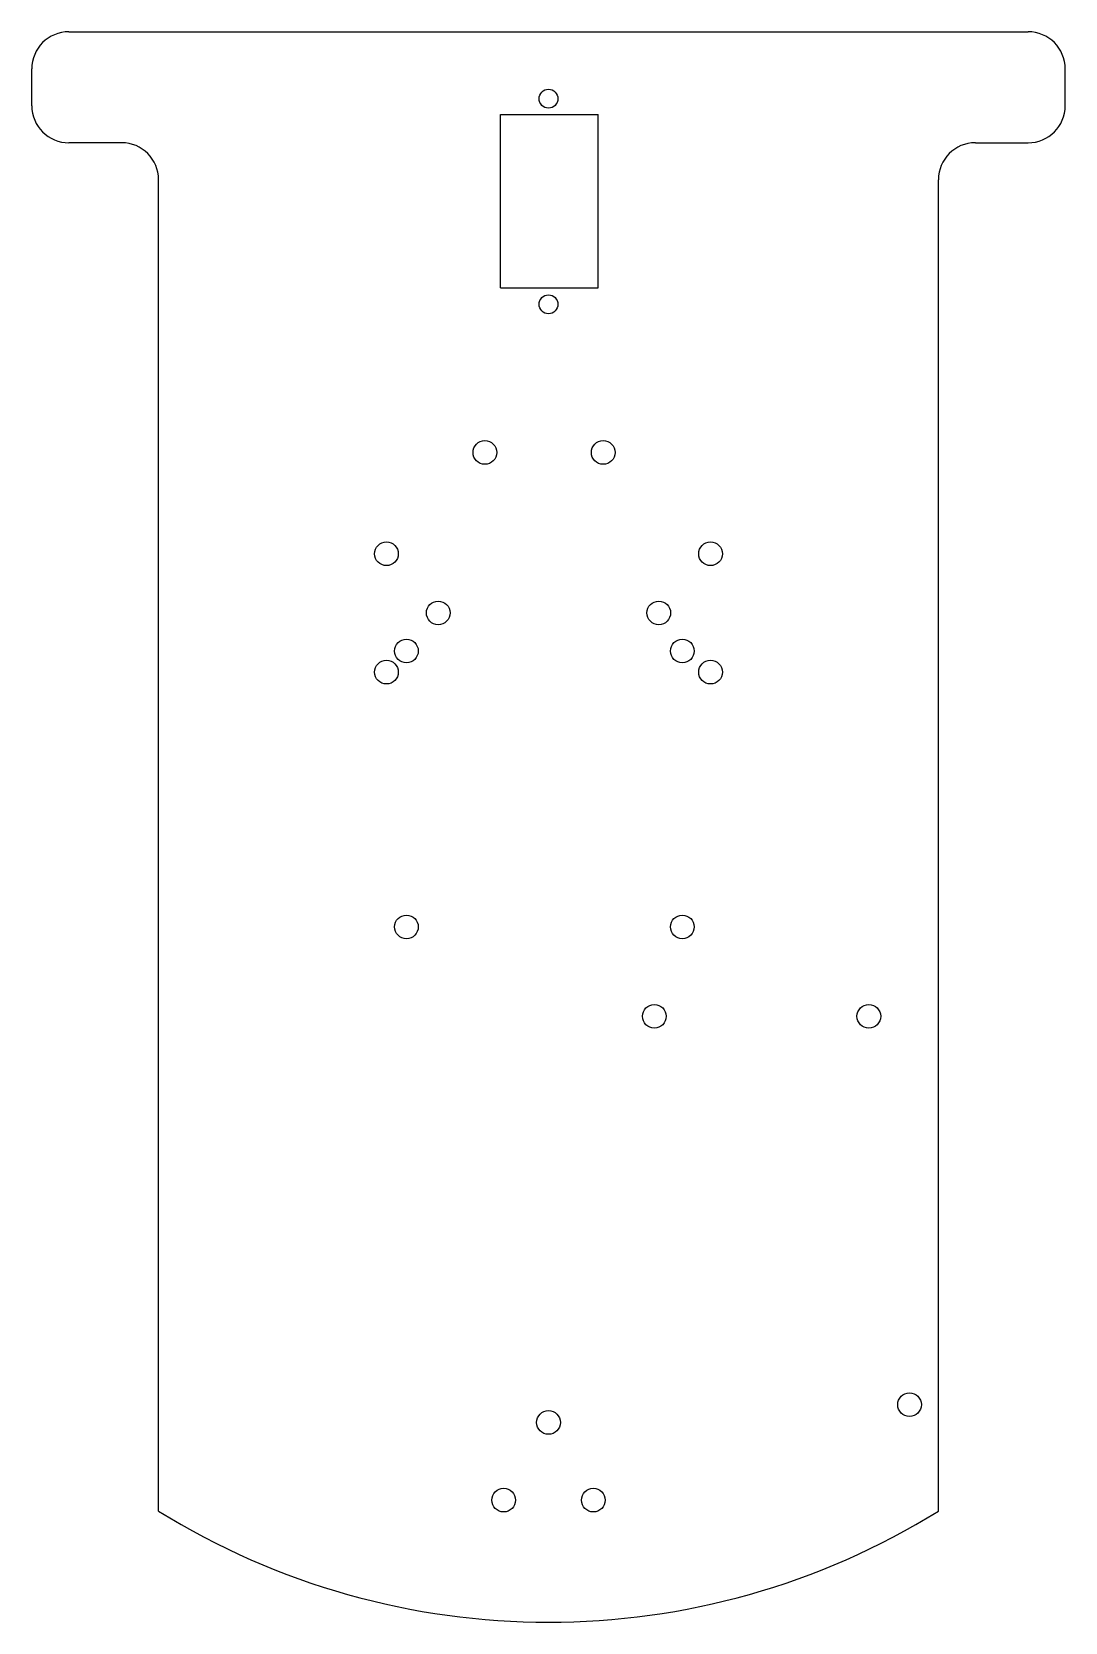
# Model space of a CAD drawing. Extents: x -2.75 to 2.75, y -3.48 to 4.98.
import ezdxf

# ---------------------------------------------------------------- set-up
doc = ezdxf.new("R2010")
doc.units = 0
doc.header["$MEASUREMENT"] = 0
doc.layers.add('VISIBLE', color=7, linetype='CONTINUOUS')

msp = doc.modelspace()

# ---------------------------------------------------------------- linework, layer by layer
at = {"layer": 'VISIBLE'}
for p, q in [((-2.5531, 4.9823), (2.5531, 4.9823)), ((-2.75, 4.5886), (-2.75, 4.7854)), ((2.75, 4.5886), (2.75, 4.7854)), ((-0.2559, 3.6205), (-0.2559, 4.5417)), ((-0.2559, 4.5417), (0.2638, 4.5417)), ((0.2638, 3.6205), (0.2638, 4.5417)), ((-2.2719, 4.3917), (-2.5531, 4.3917)), ((2.2719, 4.3917), (2.5531, 4.3917)), ((-2.075, -2.8912), (-2.075, 4.1949)), ((2.075, -2.8912), (2.075, 4.1949)), ((-0.2559, 3.6205), (0.2638, 3.6205))]:
    msp.add_line(p, q, dxfattribs=at)
for centre, radius in [((0, 4.6264), 0.0502), ((0, 3.5319), 0.0502), ((-0.3386, 2.7436), 0.063), ((0.2913, 2.7436), 0.063), ((-0.8624, 2.2043), 0.063), ((0.8624, 2.2043), 0.063), ((-0.5868, 1.8893), 0.063), ((0.5868, 1.8893), 0.063), ((-0.7562, 1.6866), 0.063), ((0.7123, 1.6866), 0.063), ((-0.8624, 1.5743), 0.063), ((0.8624, 1.5743), 0.063), ((-0.7562, 0.2181), 0.063), ((0.7123, 0.2181), 0.063), ((0.5631, -0.2576), 0.063), ((1.7049, -0.2576), 0.063), ((1.9214, -2.3245), 0.063), ((0, -2.4193), 0.063), ((-0.2387, -2.8327), 0.063), ((0.2387, -2.8327), 0.063)]:
    msp.add_circle(centre, radius, dxfattribs=at)
for centre, radius, start, end in [((-2.5531, 4.7854), 0.1969, 90, 180), ((2.5531, 4.7854), 0.1969, 0, 90), ((-2.5531, 4.5886), 0.1969, 180, 270), ((2.5531, 4.5886), 0.1969, 270, 0), ((-2.2719, 4.1949), 0.1969, 0, 90), ((2.2719, 4.1949), 0.1969, 90, 180), ((0, 0.4554), 3.9377, 238.19975, 301.80025)]:
    msp.add_arc(centre, radius, start, end, dxfattribs=at)

doc.saveas('drawing.dxf')
